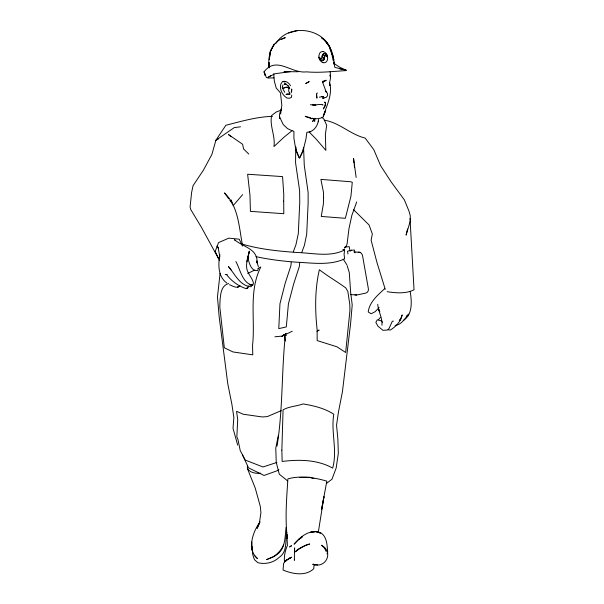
<?xml version="1.0" encoding="UTF-8"?>
<svg xmlns="http://www.w3.org/2000/svg" width="604" height="604" viewBox="0 0 604 604"><rect width="100%" height="100%" fill="white"/><g stroke="black" fill="none" stroke-linecap="round" stroke-linejoin="round"><path stroke-width="0.91" d="M259.954 521.818L259.327 523.396L260.928 512.66L260.271 506.273L255.25 488.138L247.398 468.538L247.413 465.827M291.702 91.649L291.732 88.999L291.226 92.82M294.563 551.497L294.609 547.896L294.405 552.064M248.274 285.873L248.236 287.708L246.53 288.44L247.632 287.768M279.441 118.505L279.607 114.035L281.079 109.113M291.219 262.212L290.939 265.609L285.088 283.563L279.962 303.721L278.769 328.636L286.304 326.915L288.418 303.88L293.763 283.57L299.403 266.288L299.69 262.883M381.947 325.254C382.709 317.983 378.187 311.528 377.757 304.333M294.412 559.848L294.382 560.301L294.442 552.373C298.58 548.228 304.159 545.691 309.663 543.97L305.352 545.404L297.878 549.723L298.278 549.421L295.817 551.694M285.511 333.793C281.411 371.128 283.065 408.923 277.047 446.077M314.986 118.316L314.676 121.344L314.42 119.607M246.847 261.721L249.293 251.075C248.206 258.172 244.386 265.7 248.206 272.668C249.943 276.202 252.668 279.199 253.484 283.14L252.736 285.08C242.551 283.91 240.158 269.037 235.862 261.502M254.835 555.839L257.515 558.655C246.772 549.451 252.631 532.434 259.554 522.551M342.898 249.399L344.612 249.95L344.076 254.375L344.658 258.867C329.482 265.828 311.921 262.853 295.703 262.136C282.385 261.102 269.059 259.524 256.013 256.647M280.664 114.02L281.826 105.27L280.483 92.91L276.247 88.078L274.337 81.208L273.71 73.726M318.3 532.29L323.971 496.699L321.585 509.338L326.839 481.154C314.571 477.477 300.347 475.371 287.897 478.844C286.628 498.602 284.892 518.617 287.368 538.345L286.877 534.434L287.421 545.427C285.216 550.44 283.82 556.405 284.522 561.848M286.757 532.184C285.005 541.003 287.836 551.618 278.935 557.56C273.386 562.822 265.194 564.551 257.855 562.709L254.427 559.644L252.797 554.887L252.283 549.746M278.338 435.371L275.779 448.138L276.232 462.324L279.29 474.185L287.579 480.867M286.085 527.315C284.627 538.76 285.918 550.282 273.71 556.646C269.626 558.33 260.264 562.324 273.408 556.722C277.802 553.717 281.547 549.746 283.631 544.793M220.075 273.348L217.463 296.994L219.199 317.032L227.768 383.744L231.891 404.303L233.869 417.598L233.001 428.236L237.674 445.103M318.165 121.729L318.64 119.683C317.81 125.957 313.672 132.095 306.855 132.314L305.956 139.011L303.004 151.076L299.818 157.682M407.526 228.984L406.084 235.115L410.38 220.838L410.214 215.568L409.021 211.189L404.363 199.864L391.188 181.97L380.633 165.685L373.74 149.543L365.126 138.059C350.396 134.549 339.244 122.393 324.28 120.204M248.939 252.97L247.564 259.086L247.995 257.47M322.77 105.172L322.913 104.696C319.161 103.797 314.427 105.692 310.358 104.681M317.16 331.128L317.259 330.833C314.956 310.63 314.76 289.656 319.357 269.731C327.723 276.187 337.198 281.645 345.828 287.942L347.851 291.521L349.807 304.499L349.92 310.781L345.662 352.502L337.002 346.817L317.168 340.581L317.123 331.151L318.98 330.139L317.123 331.151M282.423 86.674L283.049 84.847M356.707 201.94L351.868 215.326L348.984 228.576L347.089 243.888L346.19 246.243L344.333 248.184M388.138 329.731L390.267 330.056C395.945 326.621 400.694 321.562 402.181 314.926L400.263 319.916L400.792 319.063L399.312 320.188M259.879 521.924L257.115 528.372L259.667 522.792M258.384 268.621L257.553 270.645L255.371 270.547M301.721 252.495L304.386 245.383L306.689 234.299L308.138 203.14L308.123 192.389L304.265 165.292L303.57 147.338L302.853 150.811L299.493 158.24L296.224 150.336L295.718 146.772L295.575 162.823L299.629 190.66L299.75 202.529L298.293 233.665L295.945 244.726L293.28 251.83M326.96 553.86L327.715 552.184C327.021 545.51 327.202 537.349 321.139 533.045C310.501 528.357 300.513 536.435 294.065 544.212L298.384 539.84M400.263 319.916L400.535 319.35M314.231 118.414L312.661 121.495L314.39 118.958M322.476 82.242L323.359 80.906L322.679 82.438L326.22 92.019L325.36 90.713L327.345 93.22L327.647 94.647L327.496 95.84L326.084 97.395L322.672 98.392L323.986 97.757M251.589 285.881L251.075 286.772C240.113 286.062 234.752 274.02 228.471 266.575L231.211 270.079M324.038 59.554L323.563 60.181A3.564 2.673 69.9 0 1 320.807 60.415L320.633 60.302A3.669 2.771 73.4 0 1 319.448 58.981L319.441 58.973A5.768 4.371 73.3 0 0 319.901 59.955L320.294 60.566A5.647 4.243 69.9 0 0 322.619 62.461L322.906 62.559M316.609 94.05L316.934 98.15L316.398 94.405L317.304 92.91M276.005 43.299C289.49 21.925 328.07 28.433 331.943 54.39L329.648 48.101M333.937 63.397L339.856 67.323L346.22 70.192L345.964 70.593C332.812 71.423 319.667 73.016 306.47 71.861C291.151 73.816 276.662 55.621 264.091 71.748L266.364 77.486L268.078 78.044L273.922 77.886M320.581 59.313L321.426 58.482L321.902 58.898A2.31 1.744 73.4 0 0 323.178 59.094L324.295 57.161A3.549 2.673 73.6 0 1 324.008 59.26L323.736 59.72M324.038 59.554A3.722 2.801 73.6 0 0 324.431 57.161L325.692 55.206L327.617 57.523M285.481 561.705L286.696 559.953L286.221 560.414L291.596 557.16L285.201 561.041L283.616 563.464L283.034 570.033C292.517 573.989 305.45 576.571 313.74 568.749L314.05 565.14L315.809 564.566L312.895 564.287C326.077 568.968 333.974 551.731 321.419 545.223L324.824 548.273L324.514 547.911L326.054 551.392M378.429 319.765L380.301 317.485M233.038 205.753L242.649 194.609M379.131 307.557L375.137 311.694L371.196 313.748L368.214 311.981C369.369 302.181 377.757 295.001 384.71 288.689M350.735 250.803L351.573 250.041M406.318 316.277L408.772 314.156C404.657 318.459 401.781 324.756 395.061 325.473M295.952 150.57L293.906 138.142L293.922 131.378L292.042 130.706L284.371 136.882L273.937 146.561C275.598 135.93 269.324 125.745 271.664 115.47L276.247 112.004L281.411 110.019M301.034 537.794L302.355 536.767L298.753 539.417L301.509 537.613M278.889 469.58L277.561 470.599L264.061 475.461L248.531 467.858L242.559 455.091M326.839 483.14L331.989 479.199L336.171 468.002L338.323 453.423L337.855 438.897L336.549 425.156L338.451 412.064L342.445 391.596L350.599 323.593L352.215 304.937L350.645 292.396L349.278 272.457L347.134 265.639M239.38 286.168C236.519 288.908 232.464 285.783 229.505 284.741M323.336 60.151L323.2 60.257A3.375 2.537 69.9 0 1 321.192 60.43L321.018 60.355M239.962 285.722L237.757 287.149L239.229 286.198M403.238 320.588C412.94 314.42 411.762 301.253 410.169 291.385M270.735 75.621L268.085 77.38L274.88 73.748L290.547 71.604L284.023 71.657L298.134 71.755M281.615 336.556L286.13 333.695L282.31 336.066L274.911 336.798M247.534 287.844L246.228 288.674C238.633 286.205 231.506 281.177 226.749 274.752M282.31 336.066L292.193 331.264M228.689 283.487C221.321 285.526 220.709 293.491 220.075 299.833L219.811 306.938L224.318 347.776L232.978 351.951L252.774 354.842L252.54 345.48C255.454 319.403 248.38 291.392 260.815 266.998L257.893 268.463M344.612 249.95C330.222 257.387 313.144 253.046 297.598 252.532C278.837 251.204 259.999 249.399 241.902 244.008M218.331 138.928L215.87 140.279L211.891 154.465L203.389 170.185L193.053 185.7L191.604 192.48L190.094 207.044L190.773 209.58L201.404 227.263L218.769 259.018L215.213 251.392L218.535 242.597L228.833 238.15L239.222 239.184L242.363 245.919M247.738 273.499L254.903 269.95M281.6 39.381L285.284 37.659C271.777 40.627 267.278 55.545 269.233 67.791L268.976 62.461L269.18 67.791M319.38 97.153L322.377 96.67L321.653 96.489L323.668 97.07L322.596 96.753L322.997 97.108M312.374 118.165L310.811 118.754L312.963 118.399M281.336 410.614L267.278 416.609L262.287 416.964L243.314 414.253L236.572 411.324L237.712 419.576L236.844 436.805L237.931 439.44L240.226 450.554L245.277 460.082L262.974 466.975L276.896 462.438M297.659 30.487L288.682 32.986M349.776 250.615L347.504 251.256L347.987 253.99M350.486 294.571L356.7 295.001L365.458 293.182L367.172 292.404L368.251 290.871L368.41 288.976L362.468 255.258L361.517 253.401L360.029 252.336L358.24 252.2M344.605 247.21L349.172 246.598L350.139 251.226M310.698 131.664L309.127 131.944L316.232 139.199L325.835 150.358L325.367 134.465L326.696 125.247L323.918 119.252L321.992 117.214M393.461 321.109L392.298 321.298L388.999 328.576L387.466 330.026L382.966 330.335L377.93 326.175L375.854 322.37L377.289 319.78L380.845 320.724L382.551 322.242M247.262 258.92L248.252 258.776L247.829 257.704C249.037 262.295 250.101 267.617 254.375 270.403M351.611 250.282L354.344 250.003L354.993 252.872M240.535 126.81L234.261 127.595L215.87 140.279L225.866 125.262C241.192 121.381 256.64 116.783 272.51 116.361M284.333 84.213L286.009 84.077M260.747 473.226C256.036 473.687 250.056 472.932 247.398 468.538M314.405 531.898L310.803 532.086L316.353 531.505L320.679 533.181M299.607 477.447L309.603 477.236L313.891 478.587M319.501 59.26A3.458 2.612 -90 0 1 318.965 57.388L320.037 58.603M315.114 104.862L312.578 104.824L315.884 105.421M322.883 51.574L322.604 51.566A5.542 4.198 74.6 0 0 319.584 53.469L318.98 55.357A5.768 4.371 73.3 0 0 318.942 56.806L320.89 59.313M286.1 84.084L284.401 83.971L286.968 84.802L289.746 88.433L288.41 87.421L289.686 88.312L286.168 87.218L283.012 88.297L286.168 87.218L288.501 87.459M353.816 251.898L360.029 252.336M354.91 294.873L356.7 295.001M225.216 274.473L227.202 274.669M312.895 564.287L317.561 564.906M341.804 69.12L334.835 67.376L334.08 62.016L334.231 64.636C333.808 54.639 330.252 43.473 321.411 37.992M339.697 68.78L346.22 70.192M310.365 117.697L305.171 116.3C310.607 119.079 317.311 119.69 322.989 117.297L325.669 110.547L323.276 116.006C326.87 105.375 332.887 93.862 329.565 82.529L329.769 85.64C328.629 82.038 331.656 78.626 330.041 75.13L330.501 77.221L330.184 71.574M316.202 531.807L319.78 532.902M387.172 291.702C395.763 293.038 405.994 293.944 414.034 289.792L410.01 218.482M292.042 130.706L287.466 128.577L283.216 124.53L279.577 116.851L279.735 118.256M284.763 334.85L286.379 335.673M284.061 334.473L285.632 335.28M284.008 334.495L285.526 335.333M231.136 136.783L228.38 134.465L242.597 144.235L243.601 149.007L248.765 154.043M226.742 283.004C217.606 276.164 218.316 264.484 219.735 254.412L219.328 260.596L219.773 256.375L218.014 247.013M353.521 209.626L369.059 224.967L372.351 233.967L371.113 240.188L376.971 262.536L385.231 289.293M319.441 57.531L320.86 59.116L322.128 57.154A3.692 2.794 73.5 0 1 322.997 54.134L323.14 54.013A3.594 2.71 73.6 0 1 326.417 54.428L326.575 54.587A3.715 2.801 73.4 0 1 327.111 55.341L327.134 55.379A5.768 4.356 73.4 0 0 326.651 54.36A5.662 4.266 73.6 0 0 325.828 53.205L325.594 52.956A5.572 4.205 74.6 0 0 322.883 51.574M235.364 240.694L234.533 239.69C243.321 247.353 257.931 248.493 257.115 262.959L256.625 260.951L258.353 266.674M228.788 198.769L224.446 192.91C238.769 206.636 238.965 227.655 242.597 245.843M229.867 200.241L232.578 203.903L231.151 199.909M343.223 259.146L346.87 264.786M216.927 246.122L218.52 248.327M290.532 85.753C289.12 83.322 286.794 81.14 283.797 81.276L282.393 81.729L280.837 84.069C279.335 89.369 282.393 95.138 286.892 97.991L289.271 98.256L291.37 97.501L291.732 95.085M284.771 92.344L282.347 87.859L282.317 86.538M288.07 85.466L289.112 87.376L288.629 90.842L289.678 93.597L289.512 92.986M379.765 311.589L378.595 309.195L379.705 311.445M296.3 151.362L299.071 157.72M331.845 53.884L333.121 60.491M284.25 334.586L285.367 341.086M318.98 57.184L319.01 57.388A3.571 2.703 73.3 0 0 319.659 59.079L319.788 59.26A3.488 2.635 73.4 0 0 321.018 60.355M354.035 162.982L353.551 158.452L356.156 177.455M354.223 164.794L354.518 167.512M251.951 546.265L252.057 550.093L251.83 541.954M322.906 62.559A5.459 4.092 70 0 0 324.325 62.74L324.605 62.703A5.459 4.092 70 0 0 326.084 62.008A5.632 4.22 69.9 0 0 327.353 59.955L327.443 59.63A5.768 4.356 73.4 0 0 327.61 57.508M323.774 59.751A3.488 2.635 73.4 0 1 323.397 60.151M324.137 57.833A3.458 2.612 -90 0 0 324.182 57.161A2.341 1.774 -90 0 1 324.076 57.697M281.857 450.131L282.144 461.464C298.972 459.327 317.689 459.576 332.661 468.13C337.659 450.335 330.75 432.102 333.793 414.231C324.718 408.296 313.635 405.646 303.065 403.933C296.504 406.311 289.157 406.364 283.072 409.859L281.857 450.131M283.699 201.094L283.797 213.703L250.418 211.362L249.965 195.205L247.625 174.239L282.559 176.602L283.789 194.631L283.699 201.094M323.593 197.538L323.382 203.986L321.245 216.436L345.352 218.308L350.924 196.3L352.283 182.28L350.441 181.721L320.898 179.403L323.434 192.11L323.593 197.538M322.309 56.625L322.264 57.161A3.518 2.665 73.5 0 1 323.087 54.277L323.223 54.164A3.42 2.575 73.6 0 1 326.485 54.707L326.492 54.715A3.556 2.688 73.4 0 1 327.542 56.935L325.662 55.009L325.133 55.832L324.658 55.417A2.31 1.744 73.6 0 0 323.389 55.221L322.309 56.625M269.754 55.56L269.301 59.637L270.35 51.37L274.193 44.183L270.35 51.37L269.754 55.56M325.518 103.594L325.239 105.534L323.321 108.962L324.612 106.9L325.518 103.594L324.831 102.136L325.518 103.594M291.438 545.797L289.701 546.899L291.438 545.797M307.647 82.454L305.715 83.579L309.188 81.578L307.647 82.454M289.641 558.262L289.218 558.504L290.743 557.771L289.641 558.262M324.801 80.989L322.747 82.136L326.266 80.204L324.801 80.989M290.011 94.058L286.183 94.3L290.011 94.058M287.882 94.322L286.802 94.458L287.882 94.322M252.736 285.08L249.867 284.877L252.736 285.08M284.159 81.653L283.095 81.6L285.239 81.842L284.159 81.653M326.983 43.118L324.272 39.728L329.648 46.908L326.983 43.118M264.975 74.654L264.091 71.748L265.209 75.47L264.975 74.654M333.348 57.418L333.015 55.945L333.725 59.781L333.348 57.418"/></g></svg>
